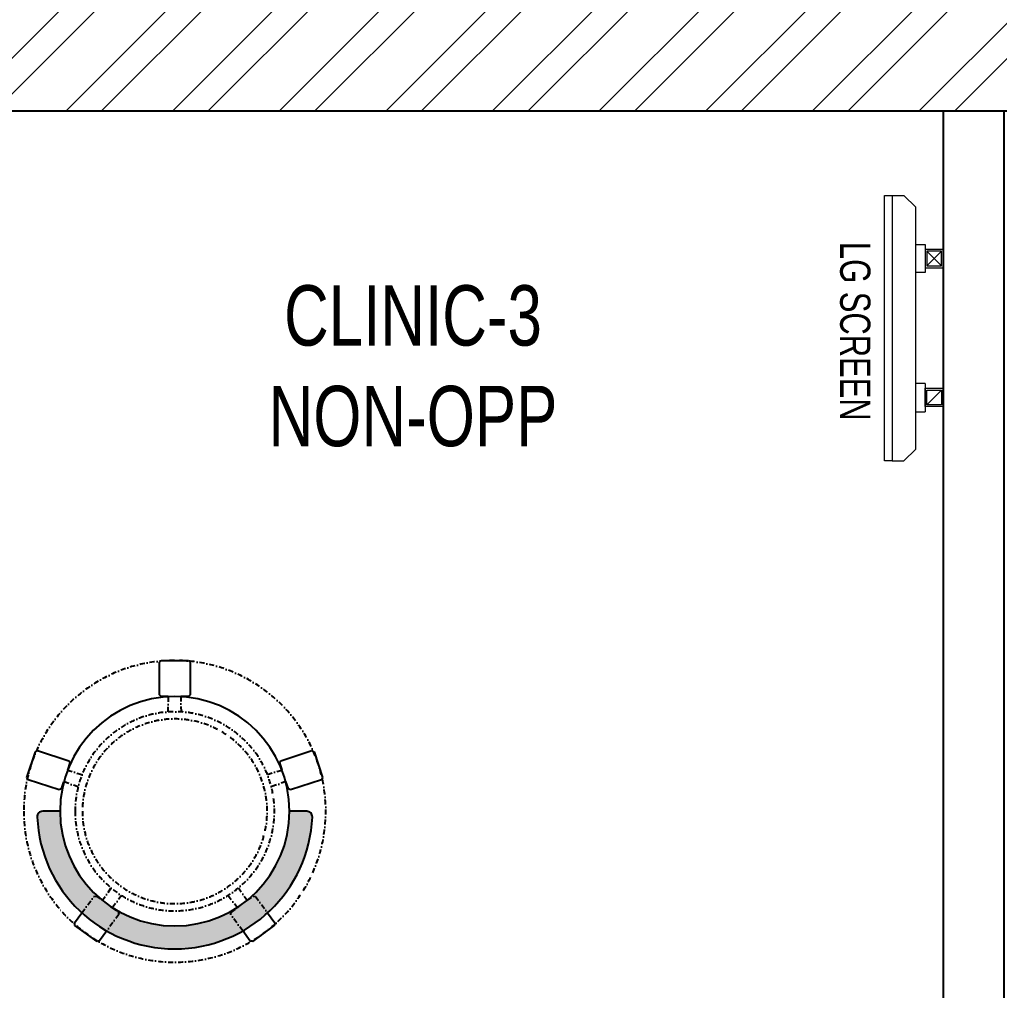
# Model space of a CAD drawing. Header units: feet. Extents: x 2148500 to 2159470, y -6063293 to -6042233.
# Drawn here: x 2152980 to 2154603, y -6049170 to -6047562 of the extents above; entities that cross this region are included whole.
import ezdxf

# ---------------------------------------------------------------- set-up
doc = ezdxf.new("R2010")
doc.units = ezdxf.units.FT
doc.header["$LTSCALE"] = 33
doc.header["$MEASUREMENT"] = 0
doc.linetypes.add('DASHDOT2', pattern=[0.5, 0.25, -0.125, 0, -0.125])
doc.layers.add('A-WALL', color=1, linetype='Continuous')
for name, color, linetype, lineweight in [('Floor-Unit', 1, 'Continuous', 13), ('HATCH', 9, 'Continuous', 9), ('LENS-DIM', 252, 'Continuous', 5), ('LENS-FURNITURE', 13, 'Continuous', 9), ('LENS-PARTITION', 21, 'Continuous', 25), ('LENS-TEXT', 31, 'Continuous', 5), ('LK-IT', 3, 'Continuous', 18), ('LN-ELEVATION-1', 81, 'Continuous', 25), ('LN-HATCH', 251, 'Continuous', 0), ('TV', 92, 'Continuous', 18)]:
    doc.layers.add(name, color=color, linetype=linetype, lineweight=lineweight)
doc.styles.add('LK TXT', font='GILC____.TTF', dxfattribs={"height": 100})
doc.styles.get("Standard").update_dxf_attribs({"font": 'GILC____.TTF'})

# ---------------------------------------------------------------- blocks, each defined once
blk = doc.blocks.new('A$C9ae9df43')
at = {"layer": 'LN-HATCH'}
h = blk.add_hatch(dxfattribs=at)
h.set_pattern_fill('ANSI32', color=256, scale=333, angle=180)
h.set_pattern_definition([(225, (-6061183.859277658, 5276119.44194066), (88.29995930067012, -88.29995930067015), []), (225, (-6061242.725917094, 5276119.44194066), (88.29995930067012, -88.29995930067015), [])])
h.paths.add_polyline_path([(2368.183168438263, 7355.185897991993), (-1401.816830608062, 7355.185897991993), (-1401.816830608062, 2155.185897038318), (-1141.816830608062, 2155.185897038318), (-1141.816830608062, 7075.185897038318), (2108.183169391938, 7075.185897038318), (2108.183169391938, 1875.185897991993), (8928.183169391938, 1875.185897991993), (8928.183169391938, 1265.185897991992), (9208.183169391938, 1265.185897991992), (9208.183169391938, 2155.185897038318), (2368.183168438263, 2155.185897038318)])
h.paths.add_polyline_path([(-1141.816830608062, 1875.185897991993), (-1401.816830608062, 1875.185897991993), (-1401.816830608062, -1424.814102961682), (-1141.816830608062, -1424.814102961682)])
h.paths.add_polyline_path([(-1141.816830608062, -1764.814102961682), (-1401.816830608062, -1764.814102961682), (-1401.816830608062, -4764.814102961682), (-1141.816830608062, -4764.814102961682)])
h.paths.add_polyline_path([(-1141.816830608062, -5104.814102008007), (-1401.816830608062, -5104.814102008007), (-1401.816830608062, -8144.814102008007), (-1141.816830608062, -8144.814102008007)])
h.paths.add_polyline_path([(-1141.816830608062, -8484.814102008007), (-1401.816830608062, -8484.814102008007), (-1401.816830608062, -11824.814102008), (-1141.816830608062, -11824.814102008)])
h.paths.add_polyline_path([(-1141.816830608062, -12104.81410200801), (-1401.816830608062, -12104.81410200801), (-1401.816830608062, -13484.814102008), (-1141.816830608062, -13484.814102008)])
h.paths.add_polyline_path([(9208.183169391938, -8484.814102008007), (8928.183169391938, -8484.814102008007), (8928.183169391938, -11824.814102008), (9208.183169391938, -11824.814102008)])
h.paths.add_polyline_path([(9208.183169391938, -5104.814102008007), (8928.183169391938, -5104.814102008007), (8928.183169391938, -8144.814102008007), (9208.183169391938, -8144.814102008007)])
h.paths.add_polyline_path([(9208.183169391938, -1764.814102961682), (8928.183169391938, -1764.814102961682), (8928.183169391938, -4764.814102961682), (9208.183169391938, -4764.814102961682)])
h.paths.add_polyline_path([(9208.183169391938, 965.1858979919925), (8928.183169391938, 965.1858979919925), (8928.183169391938, -1424.814102961682), (9208.183169391938, -1424.814102961682)])
at = {"layer": 'A-WALL'}
blk.add_line((2108.183169391938, 1875.185897991993), (8928.183169391938, 1875.185897991993), dxfattribs=at)
blk = doc.blocks.new('DR STOOL')
at = {"layer": 'HATCH'}
h = blk.add_hatch(dxfattribs=at)
h.set_pattern_fill('ANSI36', color=250, angle=-90.00000000000001)
h.set_pattern_definition([(315, (-227.8099174643867, 917.3997257252777), (6.173926083235043, -1.683798022700468), [7.9375, -1.587499999999999, 0, -1.587499999999999])])
edge = h.paths.add_edge_path()
edge.add_line((-190.0000000041909, 4.511094e-10), (-218.6899174675346, 4.511094e-10))
edge.add_arc((-218.6899174670689, 9.120000000388245), 9.119999999940092, 177.6119845363388, 269.9999999996136, ccw=False)
edge.add_arc((-1.8626451e-09, 3.565219e-10), 228.000000002257, 2.3880154632688004, 177.6119845367313, ccw=False)
edge.add_arc((218.6899174633436, 9.120000000497384), 9.120000000051716, -90.00000000034493, 2.3880154629299, ccw=False)
edge.add_line((218.6899174633436, 4.511094e-10), (190, 4.511094e-10))
edge.add_arc((-1.8626451e-09, 4.511094e-10), 190.000000001979, -1.27e-14, 180)
at = {"layer": 'LN-ELEVATION-1', "color": 1, "ltscale": 100}
for p, q in [((-128.6221585394814, 215.4841044476634), (-165.2704676063731, 189.0243927398114)), ((-124.7228340068832, 214.8545704018979), (-128.6221585394814, 215.4841044476634)), ((-112.6981821293011, 198.1996966340157), (-124.7228340068832, 214.8545704018979)), ((124.7553772013634, 214.9803744515593), (112.5488144652918, 198.2845540212292)), ((128.7014972954057, 215.5933048763618), (124.7553772013634, 214.9803744515593)), ((128.7014972954057, 215.5933048763618), (124.7553772013634, 214.9803744515593)), ((165.1911288509145, 188.915192311113), (128.7014972954057, 215.5933048763618)), ((165.1911288509145, 188.915192311113), (128.7014972954057, 215.5933048763618)), ((-165.2704676063731, 189.0243927398114), (-165.9069543029182, 185.0820035930228)), ((-165.9069543029182, 185.0820035930228), (-153.8003208162263, 168.3135803133482)), ((153.6734594982117, 168.4294150282658), (165.7973639420234, 185.0121775862135)), ((165.7973639420234, 185.0121775862135), (165.1911288509145, 188.915192311113)), ((165.7973639420234, 185.0121775862135), (165.1911288509145, 188.915192311113)), ((-191.2928382232785, -35.45407700946089), (-242.9550312487409, -52.24013893969095)), ((-187.9259491492994, -37.1695928365807), (-191.2928382232785, -35.45407700946089)), ((-184.1424400564283, -48.81403796559607), (-187.9259491492994, -37.1695928365807)), ((188.0651108901948, -36.96233201187715), (184.0504167033359, -49.19388854173303)), ((191.3981811110861, -35.27656588272658), (188.0651108901948, -36.96233201187715)), ((243.0100176925771, -52.21682526778022), (191.3981811110861, -35.27656588272658)), ((-242.9550312487409, -52.24013893969095), (-244.7482102331705, -55.75945052818861)), ((-244.7482102331705, -55.75945052818861), (-230.7800458371639, -98.74904560100549)), ((230.715890809428, -98.7280946081737), (244.8123673382215, -55.78040257930116)), ((244.8123673382215, -55.78040257930116), (243.0100176925771, -52.21682526778022)), ((-173.8639617776498, -80.4479453730819), (-177.8421125086024, -68.2044548037811)), ((-175.5596735184081, -83.7759667420105), (-173.8639617776498, -80.4479453730819)), ((177.6922140880488, -68.56540505095472), (173.8739495249465, -80.1985000452405)), ((173.8739495249465, -80.1985000452405), (175.5794035866856, -83.5704969359358)), ((-227.2218665438704, -100.5620286722478), (-175.5596735184081, -83.7759667420105)), ((175.5794035866856, -83.5704969359358), (227.1912401677109, -100.5107563209894)), ((-230.7800458371639, -98.74904560100549), (-227.2218665438704, -100.5620286722478)), ((227.1912401677109, -100.5107563209894), (230.715890809428, -98.7280946081737)), ((-22.72193054761737, -190.2142363802995), (-25.39390889601782, -192.886214728569)), ((-25.39390889601782, -192.886214728569), (-25.39390889601782, -247.2070584567482)), ((-10.47823652112856, -190.2142363802995), (-22.72193054761737, -190.2142363802995)), ((22.78362171910703, -190.2142363802995), (9.910054048988968, -190.2142363802995)), ((25.42475448176265, -192.8553691428751), (22.78362171910703, -190.2142363802995)), ((25.42475448176265, -247.1762128710543), (25.42475448176265, -192.8553691428751)), ((-25.39390889601782, -247.2070584567482), (-22.60096735274419, -250)), ((-22.60096735274419, -250), (22.60096735274419, -250)), ((22.60096735274419, -250), (25.42475448176265, -247.1762128710543))]:
    blk.add_line(p, q, dxfattribs=at)
at = {"layer": 'LN-ELEVATION-1', "linetype": 'DASHDOT2'}
for p, q in [((-92.92521573789418, 170.8129362839827), (-112.6981821293011, 198.1996966340157)), ((112.5488144652918, 198.2845540212292), (92.69529851106927, 171.1294289919315)), ((-153.8003208162263, 168.3135803133482), (-134.1093360339291, 141.0403694751003)), ((-103.4542870586738, 159.9154408004979), (-93.52748446213081, 167.0824927485227)), ((-93.52748446213081, 167.0824927485227), (-92.92521573789418, 170.8129362839827)), ((92.69529851106927, 171.1294289919315), (93.26858203159645, 167.4385604566923)), ((93.26858203159645, 167.4385604566923), (103.6608748426661, 159.8406005539291)), ((133.7372852512635, 141.1612321265929), (153.6734594982117, 168.4294150282658)), ((-130.4219571123831, 140.4450534014686), (-119.9844727469608, 147.9808124662595)), ((-119.9844727469608, 147.9808124662595), (-105.3687285655178, 126.9741353208374)), ((-88.15393704269081, 139.4771787207864), (-103.4542870586738, 159.9154408004979)), ((103.6608748426661, 159.8406005539291), (88.19885099539533, 139.4487815762331)), ((105.4096150295809, 126.94019481352), (120.1194891873747, 147.8074627162714)), ((120.1194891873747, 147.8074627162714), (130.0033113472163, 140.5812532722048)), ((-134.1093360339291, 141.0403694751003), (-130.4219571123831, 140.4450534014686)), ((130.0033113472163, 140.5812532722048), (133.7372852512635, 141.1612321265929)), ((-159.954806596972, -40.49024384317454), (-184.1424400564283, -48.81403796559607)), ((184.0504167033359, -49.19388854173303), (159.8786162491887, -40.79004861696012)), ((-177.8421125086024, -68.2044548037811), (-153.4148110738024, -60.73628028803068)), ((153.3006618716754, -61.02382378749462), (177.6922140880488, -68.56540505095472)), ((-10.92024635523557, -164.6382343793375), (-10.47823652112856, -190.2142363802995)), ((9.910054048988968, -190.2142363802995), (10.35584833659231, -164.674698740353))]:
    blk.add_line(p, q, dxfattribs=at)
at = {"layer": 'LN-ELEVATION-1', "color": 1, "ltscale": 100}
blk.add_lwpolyline([(-190.0000000023283, 0), (-218.6899174656719, 0, -0.4264743413925903), (-227.8019973598421, 9.5, -0.959166304662544), (227.8019973593764, 9.5, -0.4264743413925903), (218.6899174647406, 0), (190.0000000013969, 0)], format="xyb", dxfattribs=at)
at = {"layer": 'LN-ELEVATION-1', "linetype": 'DASHDOT2'}
for radius in [250, 165, 153]:
    blk.add_circle((0, 0), radius, dxfattribs=at)
at = {"layer": 'LN-ELEVATION-1', "color": 1, "ltscale": 100}
blk.add_circle((0, 0), 190, dxfattribs=at)
blk = doc.blocks.new('CLINIC SCREEN')
at = {"layer": 'TV'}
for p, q in [((-103.1090284836336, 42.85441964946222), (-127.4114311772946, 18.55201695591665)), ((-127.4114311772946, 42.85441964946222), (-103.1090284836336, 18.55201695591665)), ((102.7052824410566, 42.85441964946222), (127.007685134602, 18.55201695591665))]:
    blk.add_line(p, q, dxfattribs=at)
at = {"layer": 'TV', "ltscale": 12}
for p, q in [((-220.0000000000082, -19.41163062257681), (-200.5883693773149, 0)), ((200.5883693773149, 0), (-200.5883693773149, 0)), ((-138.5315413423604, 0), (-138.5315413423604, 15.514207008644)), ((-138.5315413423604, 15.514207008644), (-91.98892031613741, 15.514207008644)), ((-91.98892031613741, 15.514207008644), (-91.98892031613741, 0)), ((91.98892031610741, 15.514207008644), (91.98892031610741, 0)), ((91.98892031610741, 15.514207008644), (138.5315413423595, 15.514207008644)), ((138.5315413423595, 0), (138.5315413423595, 15.514207008644)), ((219.9999999999918, -19.41163062257681), (200.5883693773149, 0)), ((-220.0000000000082, -38.82326124538668), (-220.0000000000082, -19.41163062257681)), ((219.9999999999918, -38.82326124538668), (219.9999999999918, -19.41163062257681))]:
    blk.add_line(p, q, dxfattribs=at)
at = {"layer": 'TV'}
for points in [[(-130.4492315140169, 15.51421661919448), (-100.0712281470269, 15.51421661919448), (-100.0712281470269, 45.89221998606814), (-130.4492315140169, 45.89221998606814)], [(-127.4114311772946, 18.55201695591665), (-103.1090284836336, 18.55201695591665), (-103.1090284836336, 42.85441964946222), (-127.4114311772946, 42.85441964946222)], [(130.0454854713243, 15.51421661919448), (99.66748210433435, 15.51421661919448), (99.66748210433435, 45.89221998606814), (130.0454854713243, 45.89221998606814)], [(127.007685134602, 18.55201695591665), (102.7052824410566, 18.55201695591665), (102.7052824410566, 42.85441964946222), (127.007685134602, 42.85441964946222)]]:
    blk.add_lwpolyline(points, close=True, dxfattribs=at)
at = {"layer": 'TV', "ltscale": 12}
blk.add_lwpolyline([(-220.0000000000082, -51.71278328332107), (-220.0000000000082, -38.82326124538668), (219.9999999999918, -38.82326124538668), (219.9999999999918, -51.71278328332107)], close=True, dxfattribs=at)
at = {"layer": 'Floor-Unit', "color": 0, "ltscale": 2, "insert": (5.199680584678389, -100.4085774972336), "char_height": 50, "attachment_point": 5}
blk.add_mtext_dynamic_manual_height_columns('LG SCREEN', width=466.4796511627907, gutter_width=12.5, heights=[0], dxfattribs=at)

msp = doc.modelspace()

# ---------------------------------------------------------------- linework, layer by layer
at = {"layer": 'LENS-PARTITION'}
msp.add_lwpolyline([(2154609.76329424, -6049312.903241879), (2154509.763294241, -6049312.903241879), (2154509.763294241, -6047712.903241879), (2154609.76329424, -6047712.903241879)], close=True, dxfattribs=at)

# ---------------------------------------------------------------- block references
at = {"layer": 'LENS-DIM', "color": 2}
msp.add_blockref('A$C9ae9df43', (2149901.58012485, -6049588.089139871), dxfattribs=at)
at = {"layer": 'LENS-FURNITURE', "xscale": -1, "rotation": 180}
msp.add_blockref('DR STOOL', (2153236.902740326, -6048873.584922501), dxfattribs=at)
at = {"layer": 'LK-IT', "rotation": 270}
msp.add_blockref('CLINIC SCREEN', (2154463.871074254, -6048073.07587621), dxfattribs=at)

# ---------------------------------------------------------------- texts
at = {"layer": 'LENS-TEXT', "color": 0, "linetype": 'Continuous', "ltscale": 3, "insert": (2153631.413014108, -6048136.044275687), "char_height": 100, "attachment_point": 5, "style": 'LK TXT'}
msp.add_mtext_dynamic_manual_height_columns('CLINIC-3\\PNON-OPP', width=337.0465116279069, gutter_width=0.9999999999999992, heights=[0], dxfattribs=at)

doc.saveas('drawing.dxf')
